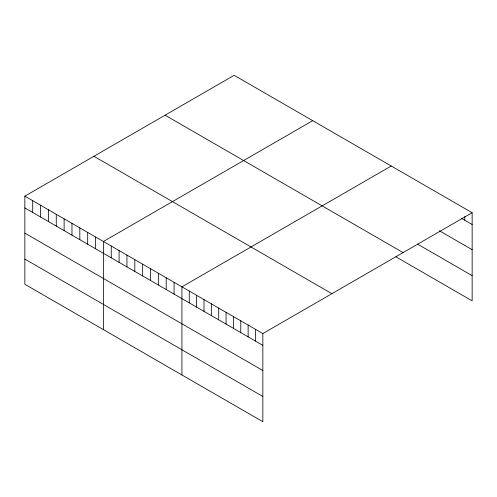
<?xml version="1.0" encoding="UTF-8"?>
<svg xmlns="http://www.w3.org/2000/svg" width="497" height="497" viewBox="0 0 497 497"><rect width="100%" height="100%" fill="white"/><g stroke="black" fill="none" stroke-linecap="round" stroke-linejoin="round"><path stroke-width="0.75" d="M24.85 196.16L262.845 333.562L262.845 421.686L24.85 284.278L24.85 196.16L234.155 75.314L472.15 212.722L472.15 300.84L395.916 256.825M312.694 120.659L103.388 241.499L103.388 329.623M391.232 166.004L181.927 286.844L181.927 374.968M262.845 333.562L472.15 212.722M461.452 218.32L472.15 224.495M439.379 230.77L472.15 249.693M417.312 243.99L472.15 275.649M165.085 115.192L403.079 252.6M93.921 156.282L331.915 293.684M24.85 207.932L262.845 345.34M24.85 233.13L262.845 370.532M24.85 259.086L262.845 396.488M464.794 216.568L464.794 220.252M255.489 329.312L255.489 341.091M248.133 325.069L248.133 336.848M240.778 320.82L240.778 332.599M233.416 316.577L233.416 328.349M226.06 312.327L226.06 324.106M218.705 308.078L218.705 319.857M211.349 303.835L211.349 315.607M203.994 299.585L203.994 311.364M196.638 295.336L196.638 307.115M189.282 291.093L189.282 302.872M174.074 282.308L174.074 294.087M166.215 277.773L166.215 289.552M158.363 273.244L158.363 285.017M150.51 268.709L150.51 280.482M142.658 264.174L142.658 275.953M134.805 259.639L134.805 271.418M126.946 255.104L126.946 266.883M119.094 250.569L119.094 262.348M111.241 246.034L111.241 257.813M95.536 236.97L95.536 248.742M87.683 232.434L87.683 244.207M79.824 227.899L79.824 239.678M71.972 223.364L71.972 235.143M64.119 218.829L64.119 230.608M56.267 214.294L56.267 226.073M48.414 209.759L48.414 221.538M40.555 205.224L40.555 217.003M32.703 200.695L32.703 212.468"/></g></svg>
